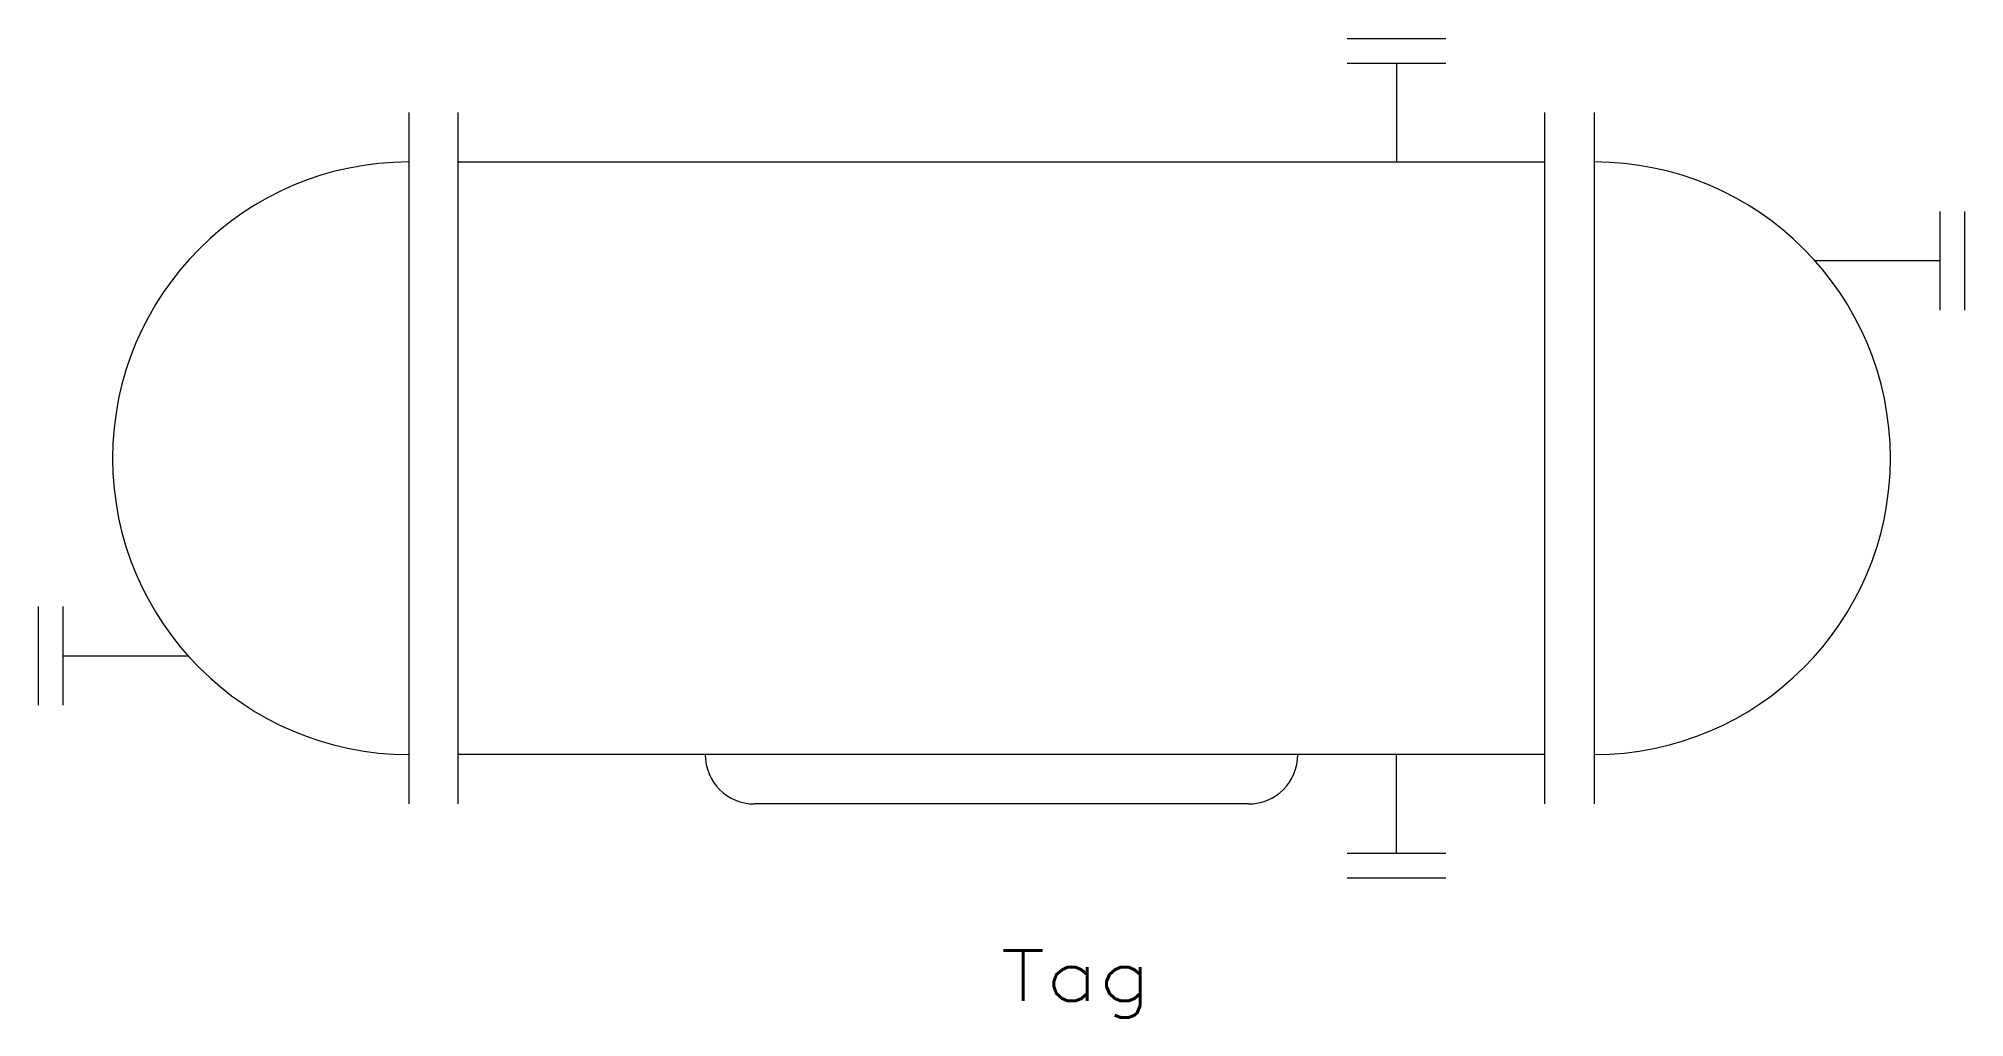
# Model space of a CAD drawing. Header units: inches. Extents: x -24.4 to 24.4, y -14.2 to 10.6.
import ezdxf
from ezdxf.enums import TextEntityAlignment as Align

# ---------------------------------------------------------------- set-up
doc = ezdxf.new("R2010")
doc.units = ezdxf.units.IN
doc.header["$MEASUREMENT"] = 0
doc.layers.get('0').update_dxf_attribs({"lineweight": 0})
doc.styles.add('_TCW_TXTSTY_1', font='TXT.SHX')

msp = doc.modelspace()

# ---------------------------------------------------------------- linework, layer by layer
for p, q in [((8.75, 10.625), (11.25, 10.625)), ((8.75, 10), (11.25, 10)), ((10, 10), (10, 7.5)), ((-15, 8.75), (-15, -8.75)), ((-13.75, -8.75), (-13.75, 8.75)), ((13.75, -8.75), (13.75, 8.75)), ((15, 8.75), (15, -8.75)), ((-13.75, 7.5), (13.75, 7.5)), ((23.75, 6.25), (23.75, 3.75)), ((24.375, 6.25), (24.375, 3.75)), ((23.75, 5), (20.59, 5)), ((-24.375, -6.25), (-24.375, -3.75)), ((-23.75, -6.25), (-23.75, -3.75)), ((-23.75, -5), (-20.59, -5)), ((13.75, -7.5), (-13.75, -7.5)), ((10, -10), (10, -7.5)), ((6.25, -8.75), (-6.25, -8.75)), ((11.25, -10), (8.75, -10)), ((11.25, -10.625), (8.75, -10.625))]:
    msp.add_line(p, q)
for centre, radius, start, end in [((-15, 0), 7.5, 90, 270), ((15, 0), 7.5, -90, 90), ((-6.25, -7.5), 1.25, 180, 270), ((6.25, -7.5), 1.25, -90, 0)]:
    msp.add_arc(centre, radius, start, end)

# ---------------------------------------------------------------- texts
at = {"color": 7, "linetype": 'Continuous', "style": '_TCW_TXTSTY_1', "width": 1.166667}
msp.add_text('Tag', height=1.27, dxfattribs=at).set_placement((-0.02, -13.731), (3.79, -13.731), align=Align.FIT)

doc.saveas('drawing.dxf')
